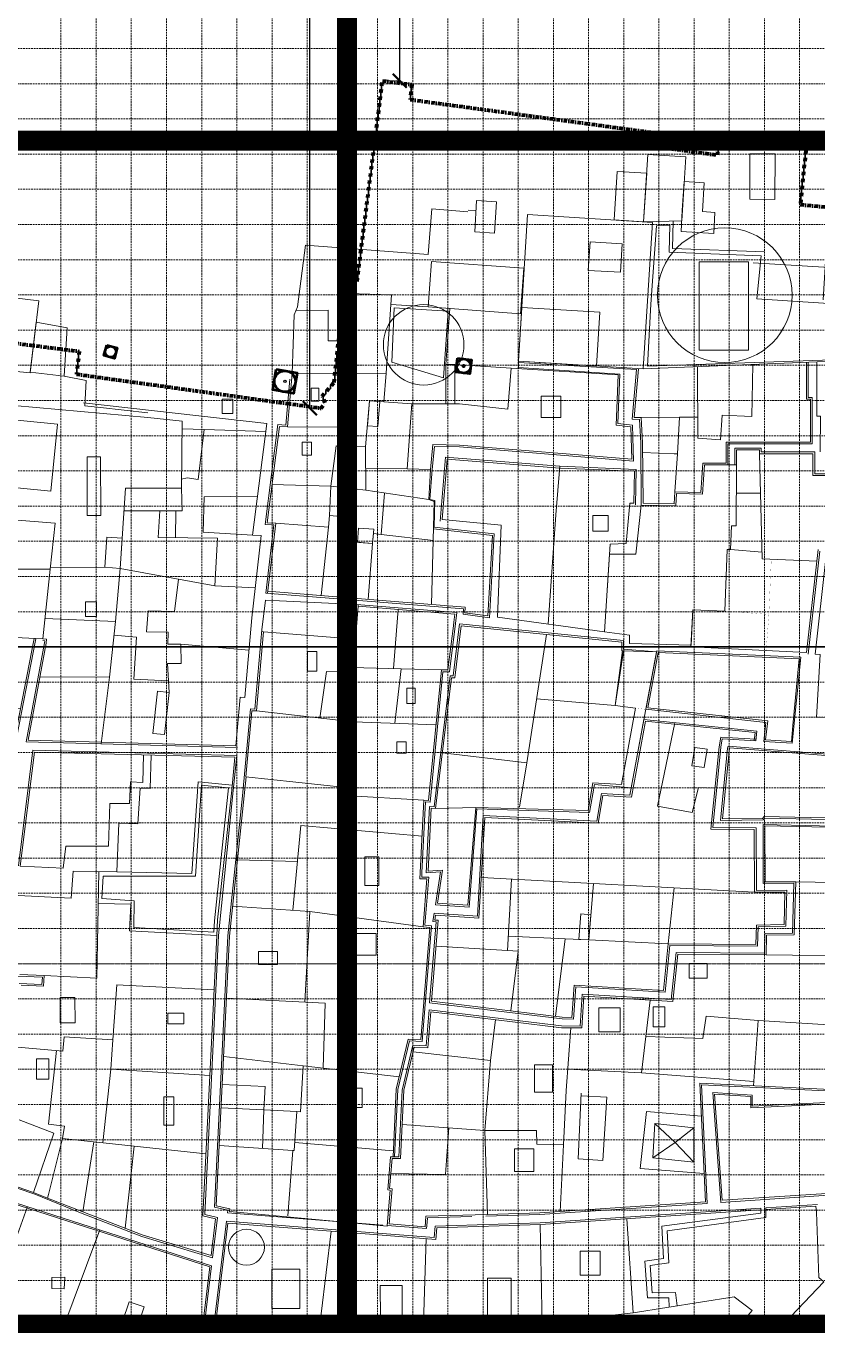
# Model space of a CAD drawing. Header units: millimetres. Extents: x 4203764 to 12476749, y 34048 to 3000914.
# Drawn here: x 11862582 to 11975048, y 2210146 to 2394672 of the extents above; entities that cross this region are included whole.
import ezdxf

# ---------------------------------------------------------------- set-up
doc = ezdxf.new("R2010")
doc.units = ezdxf.units.MM
doc.header["$MEASUREMENT"] = 0
doc.linetypes.add('DASHDOTX2', pattern=[2, 1, -0.5, 0, -0.5])
doc.linetypes.add('DASHED', pattern=[0.75, 0.5, -0.25])
for name, color, linetype, lineweight in [('4', 1, 'Continuous', 35), ('A_SITE EDGE', 1, 'Continuous', 50), ('A_TEMPLE', 20, 'Continuous', 30), ('building property', 253, 'Continuous', 15), ('dimensions', 7, 'Continuous', 25), ('open space', 94, 'Continuous', 5), ('streets', 254, 'Continuous', 9)]:
    doc.layers.add(name, color=color, linetype=linetype, lineweight=lineweight)
doc.layers.add('A_EDGE', color=7, linetype='Continuous')
doc.layers.add('A_ROAD_MAIN', color=3, linetype='Continuous')
doc.styles.get("Standard").update_dxf_attribs({"font": 'arial.ttf'})
doc.dimstyles.get("Standard").update_dxf_attribs({"dimtxt": 10000, "dimasz": 2000, "dimexe": 0.18, "dimexo": 0.0625, "dimgap": 0.09, "dimtad": 0, "dimtih": 1, "dimtoh": 1, "dimdec": 4, "dimzin": 0, "dimdsep": 46, "dimtxsty": 'Standard', "dimblk": 'ARCHTICK', "dimcen": 0, "dimadec": 0, "dimazin": 0, "dimtfac": 1, "dimtdec": 4, "dimtofl": 0, "dimtmove": 0, "dimatfit": 3, "dimldrblk": 'ARCHTICK', "dimfxl": 0, "dimtolj": 1, "dimtzin": 0, "dimlwe": 18, "dimarcsym": 0})

# ---------------------------------------------------------------- blocks, each defined once
blk = doc.blocks.new('GRID')
at = {"layer": 'building property', "color": 253, "linetype": 'DASHED', "lineweight": 15, "ltscale": 500}
for p, q in [((12691403, 2546471), (12691403, 2336221)), ((12701403, 2546471), (12701403, 2336221)), ((12711403, 2546471), (12711403, 2336221)), ((12721403, 2546471), (12721403, 2336221)), ((12731403, 2546471), (12731403, 2336221)), ((12741403, 2546471), (12741403, 2336221)), ((12751403, 2546471), (12751403, 2336221)), ((12761403, 2546471), (12761403, 2336221)), ((12771403, 2546471), (12771403, 2336221)), ((12781403, 2546471), (12781403, 2336221)), ((12791403, 2546471), (12791403, 2336221)), ((12686403, 2541471), (12686403, 2331221)), ((12696403, 2541471), (12696403, 2331221)), ((12706403, 2541471), (12706403, 2331221)), ((12716403, 2541471), (12716403, 2331221)), ((12726403, 2541471), (12726403, 2331221)), ((12736403, 2541471), (12736403, 2331221)), ((12746403, 2541471), (12746403, 2331221)), ((12756403, 2541471), (12756403, 2331221)), ((12766403, 2541471), (12766403, 2331221)), ((12776403, 2541471), (12776403, 2331221)), ((12786403, 2541471), (12786403, 2331221)), ((13061903, 2391471), (12616403, 2391471)), ((13056903, 2386471), (12611403, 2386471)), ((13061903, 2381471), (12616403, 2381471)), ((13056903, 2376471), (12611403, 2376471)), ((13061903, 2371471), (12616403, 2371471)), ((13056903, 2366471), (12611403, 2366471)), ((13061903, 2361471), (12616403, 2361471)), ((13056903, 2356471), (12611403, 2356471)), ((13061903, 2351471), (12616403, 2351471)), ((13056903, 2346471), (12611403, 2346471)), ((13061903, 2341471), (12616403, 2341471)), ((13056903, 2336471), (12611403, 2336471)), ((13056903, 2336471), (12611403, 2336471)), ((12691403, 2126471), (12691403, 2336721)), ((12701403, 2126471), (12701403, 2336721)), ((12711403, 2126471), (12711403, 2336721)), ((12721403, 2126471), (12721403, 2336721)), ((12731403, 2126471), (12731403, 2336721)), ((12741403, 2126471), (12741403, 2336721)), ((12751403, 2126471), (12751403, 2336721)), ((12761403, 2126471), (12761403, 2336721)), ((12771403, 2126471), (12771403, 2336721)), ((12781403, 2126471), (12781403, 2336721)), ((12791403, 2126471), (12791403, 2336721)), ((13061903, 2331471), (12616403, 2331471)), ((13061903, 2331471), (12616403, 2331471)), ((12686403, 2121471), (12686403, 2331721)), ((12696403, 2121471), (12696403, 2331721)), ((12706403, 2121471), (12706403, 2331721)), ((12716403, 2121471), (12716403, 2331721)), ((12726403, 2121471), (12726403, 2331721)), ((12736403, 2121471), (12736403, 2331721)), ((12746403, 2121471), (12746403, 2331721)), ((12756403, 2121471), (12756403, 2331721)), ((12766403, 2121471), (12766403, 2331721)), ((12776403, 2121471), (12776403, 2331721)), ((12786403, 2121471), (12786403, 2331721)), ((13056903, 2326471), (12611403, 2326471)), ((13061903, 2321471), (12616403, 2321471)), ((13056903, 2316471), (12611403, 2316471)), ((13061903, 2311471), (12616403, 2311471)), ((13056903, 2306471), (12611403, 2306471)), ((13061903, 2301471), (12616403, 2301471)), ((13056903, 2296471), (12611403, 2296471)), ((13061903, 2291471), (12616403, 2291471)), ((13056903, 2286471), (12611403, 2286471)), ((13061903, 2281471), (12616403, 2281471)), ((13056903, 2276471), (12611403, 2276471)), ((13061903, 2271471), (12616403, 2271471)), ((13056903, 2266471), (12611403, 2266471)), ((13061903, 2261471), (12616403, 2261471)), ((13056903, 2256471), (12611403, 2256471)), ((13061903, 2251471), (12616403, 2251471)), ((13056903, 2246471), (12611403, 2246471)), ((13061903, 2241471), (12616403, 2241471)), ((13056903, 2236471), (12611403, 2236471)), ((13061903, 2231471), (12616403, 2231471)), ((13056903, 2226471), (12611403, 2226471)), ((13061903, 2221471), (12616403, 2221471)), ((13056903, 2216471), (12611403, 2216471)), ((13061903, 2211471), (12616403, 2211471))]:
    blk.add_line(p, q, dxfattribs=at)
blk = doc.blocks.new('_ArchTick')
at = {"color": 0, "linetype": 'ByBlock', "lineweight": 30, "const_width": 0.15}
blk.add_lwpolyline([(-0.5, -0.5), (0.5, 0.5)], dxfattribs=at)
blk = doc.blocks.new('*D30')
at = {"layer": 'Defpoints', "color": 0, "lineweight": 30}
for p in [(11901950, 2483895), (11902938, 2340384), (11904527, 2340384)]:
    blk.add_point(p, dxfattribs=at)
at = {"layer": 'dimensions', "color": 0, "linetype": 'DASHED', "lineweight": 18}
for p, q in [((11901950, 2483895), (11902938, 2483895)), ((11904527, 2340384), (11902938, 2340384))]:
    blk.add_line(p, q, dxfattribs=at)
at = {"layer": 'dimensions', "color": 0, "lineweight": -2}
for p, q in [((11902938, 2483895), (11902938, 2414031)), ((11902938, 2340384), (11902938, 2411988))]:
    blk.add_line(p, q, dxfattribs=at)
at = {"layer": 'dimensions', "color": 0, "lineweight": -2, "xscale": 2000, "yscale": 2000, "zscale": 2000}
for p, rotation in [((11902938, 2483895), 90), ((11902938, 2340384), 270)]:
    blk.add_blockref('_ArchTick', p, dxfattribs=dict(at, rotation=rotation))
at = {"layer": 'dimensions', "color": 0, "lineweight": 35, "insert": (11902938, 2413009), "char_height": 2000, "attachment_point": 5}
blk.add_mtext('\\A1;143511', dxfattribs=at)
blk = doc.blocks.new('*D33')
at = {"layer": 'Defpoints', "color": 0, "lineweight": 30}
for p in [(11914500, 2479766), (11913272, 2386879), (11915717, 2386879)]:
    blk.add_point(p, dxfattribs=at)
at = {"layer": 'dimensions', "color": 0, "linetype": 'DASHED', "lineweight": 18}
for p, q in [((11914500, 2479766), (11915717, 2479766)), ((11913272, 2386879), (11915717, 2386879))]:
    blk.add_line(p, q, dxfattribs=at)
at = {"layer": 'dimensions', "color": 0, "lineweight": -2}
for p, q in [((11915717, 2479766), (11915717, 2434344)), ((11915717, 2386879), (11915717, 2432301))]:
    blk.add_line(p, q, dxfattribs=at)
at = {"layer": 'dimensions', "color": 0, "lineweight": -2, "xscale": 2000, "yscale": 2000, "zscale": 2000}
for p, rotation in [((11915717, 2479766), 90), ((11915717, 2386879), 270)]:
    blk.add_blockref('_ArchTick', p, dxfattribs=dict(at, rotation=rotation))
at = {"layer": 'dimensions', "color": 0, "lineweight": 35, "insert": (11915717, 2433323), "char_height": 2000, "attachment_point": 5}
blk.add_mtext('\\A1;92888', dxfattribs=at)
blk = doc.blocks.new('*D43')
at = {"layer": '4', "color": 0, "linetype": 'DASHED', "lineweight": 18}
for p, q in [((11789424, 2546471), (11756492, 2546471)), ((12167563, 2261471), (11756492, 2261471))]:
    blk.add_line(p, q, dxfattribs=at)
at = {"layer": '4', "color": 0, "lineweight": -2}
for p, q in [((11756492, 2546471), (11756492, 2409077)), ((11756492, 2261471), (11756492, 2398865))]:
    blk.add_line(p, q, dxfattribs=at)
at = {"layer": 'Defpoints', "color": 0, "lineweight": 30}
for p in [(11756492, 2546471), (11789424, 2546471), (12167563, 2261471)]:
    blk.add_point(p, dxfattribs=at)
at = {"layer": '4', "color": 0, "lineweight": -2, "xscale": 2000, "yscale": 2000, "zscale": 2000}
for p, rotation in [((11756492, 2546471), 90), ((11756492, 2261471), 270)]:
    blk.add_blockref('_ArchTick', p, dxfattribs=dict(at, rotation=rotation))
at = {"layer": '4', "color": 0, "lineweight": 30, "insert": (11756492, 2403971), "char_height": 10000, "attachment_point": 5}
blk.add_mtext('\\A1;285000.0000', dxfattribs=at)

msp = doc.modelspace()

# ---------------------------------------------------------------- linework, layer by layer
at = {"layer": '4', "lineweight": 30}
msp.add_xline((11792562.75326, 2306470.7114), (1, 0), dxfattribs=at)
at = {"layer": '4', "lineweight": 30, "const_width": 2852.91097}
for points in [[(11789423.9766, 2546567.61517), (11908223.9766, 2546567.61517), (11908223.9766, 2378367.61517), (11789423.9766, 2378367.61517), (11789423.9766, 2546567.61517)], [(11908223.9766, 2546567.61517), (12027023.9766, 2546567.61517), (12027023.9766, 2378367.61517), (11908223.9766, 2378367.61517), (11908223.9766, 2546567.61517)], [(11789423.9766, 2210167.61517), (11908223.9766, 2210167.61517), (11908223.9766, 2378367.61517), (11789423.9766, 2378367.61517), (11789423.9766, 2210167.61517)], [(11908223.9766, 2210167.61517), (12027023.9766, 2210167.61517), (12027023.9766, 2378367.61517), (11908223.9766, 2378367.61517), (11908223.9766, 2210167.61517)]]:
    msp.add_lwpolyline(points, dxfattribs=at)
at = {"layer": 'A_EDGE'}
msp.add_circle((11899393.01521, 2344188.96406), 163.30967, dxfattribs=at)
at = {"layer": 'A_ROAD_MAIN', "lineweight": 35, "const_width": 14.26455}
for points in [[(11968196.70748, 2311083.7287), (11968547.23237, 2318944.77888)], [(11961931.0936, 2311552.57576), (11968207.30485, 2311082.93571), (11967813.23363, 2305959.03183)]]:
    msp.add_lwpolyline(points, dxfattribs=at)
at = {"layer": 'A_SITE EDGE', "linetype": 'DASHDOTX2', "lineweight": 80, "ltscale": 500}
msp.add_lwpolyline([(11851118.34595, 2350869.94919), (11870157.60037, 2348448.76461), (11869745.88052, 2345211.15976), (11904527.45761, 2340383.75057), (11905115.71264, 2341136.48658), (11904711.69252, 2342098.13671), (11906394.36678, 2344032.64382), (11907907.76058, 2357993.23999), (11909657.92578, 2358393.38218), (11913272.25652, 2386878.7184), (11917463.28054, 2386346.9449), (11917194.4871, 2384228.52458), (11952470.96024, 2379429.74434), (11952212.6133, 2377530.6016), (11960881.70682, 2376351.31493), (11961301.98446, 2379440.83187), (11973650.54635, 2378923.50387), (11972656.45801, 2369316.32491), (11978222.14684, 2368751.70625)], dxfattribs=at)
at = {"layer": 'A_TEMPLE', "color": 1, "lineweight": 50}
for points in [[(11874076.58164, 2349350.76648), (11875572.32857, 2348931.17062), (11875152.73278, 2347435.42396), (11873656.98585, 2347855.01982)], [(11923934.76167, 2347486.72611), (11925924.05391, 2347234.49401), (11925671.8218, 2345245.20165), (11923682.52956, 2345497.43375)], [(11898172.26776, 2345923.24552), (11901127.29667, 2345409.71151), (11900613.76266, 2342454.68261), (11897658.73375, 2342968.21662)]]:
    msp.add_lwpolyline(points, close=True, dxfattribs=at)
for centre, radius in [((11874614.65717, 2348393.09507), 776.74313), ((11924803.29174, 2346365.96393), 1002.60968), ((11899393.01521, 2344188.96406), 1499.65938), ((11924803.29174, 2346365.96393), 121.53634)]:
    msp.add_circle(centre, radius, dxfattribs=at)
at = {"layer": 'building property'}
for p, q in [((11920278.35921, 2368674.55481), (11919776.33669, 2362193.00939)), ((11925411.21004, 2368276.99427), (11920278.35921, 2368674.55481)), ((11902328.3725, 2363544.42643), (11901209.15568, 2354788.57704)), ((11919776.33669, 2362193.00939), (11902328.3725, 2363544.42643)), ((11901209.15568, 2354788.57704), (11900700.88642, 2353656.57726)), ((11919779.78027, 2354765.9633), (11914449.4627, 2355117.12006)), ((11900700.88642, 2353656.57726), (11900422.53439, 2345296.1544)), ((11931570.29451, 2346067.10502), (11946770.34725, 2345098.52907)), ((11950325.94852, 2345946.88038), (11977430.79649, 2347054.51942)), ((11900422.53439, 2345296.1544), (11899758.43108, 2337714.91008)), ((11946770.34725, 2345098.52907), (11946493.46831, 2337968.74103)), ((11917438.16117, 2340982.62296), (11916768.24064, 2331750.53655)), ((11922239.318, 2340984.52025), (11917438.16117, 2340982.62296)), ((11946493.46831, 2337968.74103), (11948578.2948, 2337746.46793)), ((11898612.70134, 2337798.87928), (11896851.54187, 2324095.91618)), ((11899758.43108, 2337714.91008), (11898612.70134, 2337798.87928)), ((11948578.2948, 2337746.46793), (11948713.68991, 2333143.71898)), ((11920117.7923, 2331659.54339), (11920416.19826, 2335198.89183)), ((11920416.19826, 2335198.89183), (11924232.47567, 2335123.40059)), ((11948713.68991, 2333143.71898), (11924232.47567, 2335123.40059)), ((11916768.24064, 2331750.53655), (11920117.7923, 2331659.54339)), ((11920117.7923, 2331659.54339), (11920117.7923, 2331659.54339)), ((11938490.59396, 2332125.92128), (11937929.30914, 2325213.47419)), ((11937929.30914, 2325213.47419), (11936800.77305, 2309717.65015)), ((11896851.54187, 2324095.91618), (11898084.11698, 2324055.36795)), ((11898084.11698, 2324055.36795), (11896929.3034, 2314066.32481)), ((11928893.39253, 2322317.66288), (11920507.98156, 2323235.65796)), ((11928244.81895, 2310882.18764), (11928893.39253, 2322317.66288)), ((11907883.48765, 2313244.38731), (11907902.91267, 2313491.99382)), ((11907902.91267, 2313491.99382), (11925034.52416, 2312112.80432)), ((11925034.52416, 2312112.80432), (11924982.35453, 2311326.23656)), ((11924982.35453, 2311326.23656), (11928244.81895, 2310882.18764)), ((11947406.05447, 2305947.02502), (11946368.38574, 2298151.08804)), ((11951006.07612, 2297821.90294), (11952460.73589, 2305664.49735)), ((11952460.73589, 2305664.49735), (11972484.57452, 2304785.21872)), ((11972484.57452, 2304785.21872), (11971622.55692, 2295325.83094)), ((11946368.38574, 2298151.08804), (11949256.57188, 2297764.05207)), ((11949256.57188, 2297764.05207), (11947247.46365, 2286932.22645)), ((11968032.82688, 2295965.73683), (11951006.07612, 2297821.90294)), ((11967738.39412, 2293264.88308), (11968032.82688, 2295965.73683)), ((11971622.55692, 2295325.83094), (11971417.90385, 2293034.67119)), ((11961596.6328, 2282038.10127), (11962592.54508, 2292120.44612)), ((11971417.90385, 2293034.67119), (11967738.39412, 2293264.88308)), ((11893591.07255, 2285312.97183), (11893885.65399, 2288020.1189)), ((11943188.82545, 2287169.18453), (11942515.34719, 2283227.3151)), ((11947247.46365, 2286932.22645), (11943188.82545, 2287169.18453)), ((11891518.47511, 2265395.13543), (11893591.07255, 2285312.97183)), ((11926524.02977, 2283642.98492), (11925381.77698, 2269763.10276)), ((11942515.34719, 2283227.3151), (11926524.02977, 2283642.98492)), ((11925381.77698, 2269763.10276), (11921087.69046, 2270068.34876)), ((11920819.91066, 2268354.41093), (11920713.89253, 2267675.83663)), ((11921168.45215, 2267642.37545), (11920240.2649, 2256136.23591)), ((11920713.89253, 2267675.83663), (11921168.45215, 2267642.37545)), ((11967805.8373, 2262721.89268), (11967874.41436, 2265505.65952)), ((11967874.41436, 2265505.65952), (11971796.82092, 2265575.93979)), ((11954552.0955, 2256104.01184), (11955240.98239, 2262813.9576)), ((11955240.98239, 2262813.9576), (11967805.8373, 2262721.89268)), ((11941600.58624, 2252339.64753), (11941900.99255, 2256867.20827)), ((11941900.99255, 2256867.20827), (11954552.0955, 2256104.01184)), ((11920120.51907, 2254651.82401), (11919708.29202, 2249541.71078)), ((11920120.51907, 2254651.82401), (11938709.09367, 2252380.18122)), ((11938709.09367, 2252380.18122), (11941600.58624, 2252339.64753)), ((11917774.09098, 2249620.85976), (11916298.40844, 2243488.62384)), ((11919708.29202, 2249541.71078), (11917774.09098, 2249620.85976)), ((11916298.40844, 2243488.62384), (11915813.95086, 2233780.80104)), ((11954856.02639, 2236078.38177), (11951967.40975, 2238757.21873)), ((11954856.02639, 2236078.38177), (11957517.83098, 2238179.30123)), ((11954856.02639, 2236078.38177), (11951686.92768, 2233885.47559)), ((11954856.02639, 2236078.38177), (11957519.76681, 2233280.59593)), ((11914644.2458, 2233780.3388), (11914273.57458, 2229547.74101)), ((11915813.95086, 2233780.80104), (11914644.2458, 2233780.3388)), ((11914649.50139, 2229498.90058), (11914206.28331, 2224515.09574)), ((11914273.57458, 2229547.74101), (11914649.50139, 2229498.90058)), ((11919382.58388, 2224784.44041), (11919440.39406, 2225595.59292)), ((11914206.28331, 2224515.09574), (11919320.65514, 2224116.02633)), ((11919320.65514, 2224116.02633), (11919382.58388, 2224784.44041)), ((11966669.42294, 2206492.30566), (11976022.06107, 2216257.25172)), ((11959065.0863, 2193741.25897), (11975972.26964, 2211393.78983))]:
    msp.add_line(p, q, dxfattribs=at)
for points in [[(11950996.42874, 2376408.8209), (11950395.10209, 2366854.32692), (11955803.45185, 2366984.74609), (11956375.26477, 2376070.29566)], [(11965515.92701, 2376506.53843), (11969086.26573, 2376492.64741), (11969061.15325, 2370038.11345), (11965490.81454, 2370052.00446)], [(11950395.10209, 2366854.32692), (11950828.69772, 2373743.73856), (11946649.24581, 2374006.77873), (11946215.65019, 2367117.3671)], [(11958779.36335, 2368304.58225), (11960531.94135, 2368200.21173), (11960354.26405, 2365216.67423), (11955714.6132, 2365492.97734), (11955892.29051, 2368476.51484), (11956136.14702, 2372571.32612), (11959023.21986, 2372399.39353)], [(11929215.01506, 2365261.28423), (11926375.65415, 2365430.37546), (11926639.86112, 2369866.90938), (11929479.22203, 2369697.81816)], [(11933908.14218, 2367891.95888), (11932597.21882, 2347062.66501), (11950325.94852, 2345946.88038), (11951636.87188, 2366776.17425)], [(11947084.23077, 2359685.54312), (11942532.17236, 2359956.62987), (11942772.38905, 2363990.32181), (11947324.44746, 2363719.23506)], [(11920254.51755, 2361216.71095), (11933345.97836, 2360253.25606), (11932871.24109, 2353802.50841), (11919779.78027, 2354765.9633)], [(11958288.91448, 2361161.54293), (11965294.85952, 2361161.54293), (11965294.85952, 2348643.96362), (11958288.91448, 2348643.96362)], [(11840336.64804, 2358571.24456), (11864418.64701, 2355640.87251), (11863171.60987, 2345392.63555), (11839021.69461, 2347764.86683)], [(11932597.21882, 2347062.66501), (11933078.13798, 2354704.00155), (11944172.4045, 2354005.76698), (11943691.48534, 2346364.43043)], [(11864050.15843, 2352612.60804), (11868446.78324, 2351776.44013), (11868016.34155, 2344930.83339), (11863186.92444, 2345518.49178)], [(11922264.63311, 2346578.47697), (11923537.3413, 2346578.97991), (11923539.55188, 2340985.03407), (11922266.84369, 2340984.53113)], [(11890476.04502, 2341672.01069), (11891975.92858, 2341672.6034), (11891976.73435, 2339633.5661), (11890476.8508, 2339632.97339)], [(11903141.40027, 2343236.7469), (11904219.86084, 2343237.17308), (11904220.59055, 2341390.62915), (11903142.12997, 2341390.20298)], [(11935804.43651, 2342095.20473), (11938621.93852, 2342096.31813), (11938623.14074, 2339054.05884), (11935805.63873, 2339052.94544)], [(11911403.65623, 2341429.54641), (11912889.28787, 2341310.02853), (11912603.67538, 2337759.80724), (11911118.04374, 2337879.32513)], [(11858373.15929, 2338966.65495), (11867068.55583, 2338110.18568), (11866129.95178, 2328580.90686), (11857434.55523, 2329437.37613)], [(11901855.54403, 2335541.53505), (11903168.08281, 2335542.05373), (11903168.79927, 2333729.04744), (11901856.26049, 2333728.52876)], [(11871295.32012, 2333452.9978), (11873201.69979, 2333453.75115), (11873204.97827, 2325157.44207), (11871298.5986, 2325156.68872)], [(11963590.98255, 2332316.29487), (11959045.29733, 2332336.6946), (11958742.35378, 2328164.88655), (11955073.52916, 2328243.97063), (11954988.32222, 2326528.3559), (11950062.56137, 2326626.81325), (11949286.78985, 2319621.96701), (11945546.98047, 2319621.80318), (11944829.00938, 2308624.93949), (11948399.99451, 2308138.89831), (11948400.46729, 2306942.50014), (11957129.15911, 2306701.24925), (11957382.50816, 2311725.6538), (11961931.0936, 2311552.57576), (11962264.72066, 2320320.477), (11962764.05952, 2320320.67433), (11962890.51453, 2323660.99734), (11963542.34731, 2323657.6611), (11963590.98255, 2332316.29487)], [(11943167.90157, 2325140.70867), (11945370.78795, 2325141.5792), (11945371.67632, 2322893.52709), (11943168.78994, 2322892.65657)], [(11909863.56153, 2323359.05279), (11912022.61881, 2323189.04575), (11911862.52697, 2321155.90956), (11909703.46969, 2321325.9166)], [(11874102.06878, 2322047.22852), (11876261.98724, 2321901.2167), (11875973.29787, 2317630.70263), (11873813.37941, 2317776.71445)], [(11871065.2306, 2312878.86462), (11872631.47473, 2312879.48356), (11872632.29292, 2310809.01927), (11871066.04879, 2310808.40034)], [(11902593.32412, 2305803.9732), (11903914.89, 2305804.49544), (11903915.98962, 2303021.86741), (11902594.42374, 2303021.34516)], [(11881297.70461, 2300197.62801), (11882937.85547, 2300015.82515), (11882272.05224, 2294009.22144), (11880631.90138, 2294191.0243)], [(11916706.14203, 2300589.05446), (11917916.59762, 2300589.5328), (11917917.44203, 2298452.7111), (11916706.98645, 2298452.23276)], [(11915312.81121, 2292978.25884), (11916640.11288, 2292978.78335), (11916640.7375, 2291398.14898), (11915313.43583, 2291397.62446)], [(11957662.4273, 2292195.67341), (11959407.60323, 2291928.21515), (11959009.02141, 2289327.45267), (11957263.84548, 2289594.91093)], [(11910742.67151, 2276670.64262), (11912750.66956, 2276671.43613), (11912752.28022, 2272595.60247), (11910744.28217, 2272594.80896)], [(11942602.26343, 2264850.56406), (11941172.95582, 2264918.73), (11941468.61535, 2268551.65627), (11942895.60423, 2268434.87106)], [(11908068.25723, 2265774.0809), (11912348.5364, 2265775.77235), (11912349.76204, 2262674.23289), (11908069.48287, 2262672.54144)], [(11895634.65589, 2263201.15862), (11898337.01987, 2263202.22652), (11898337.73983, 2261380.33937), (11895635.37585, 2261379.27146)], [(11956865.96542, 2261495.20373), (11959408.79231, 2261496.20858), (11959409.61529, 2259413.61315), (11956866.7884, 2259412.60829)], [(11867450.69196, 2256683.46004), (11869554.16989, 2256684.29128), (11869555.60392, 2253055.41263), (11867452.12599, 2253054.58139)], [(11944023.15993, 2255203.23904), (11947037.27029, 2255204.43014), (11947038.61182, 2251809.65628), (11944024.50145, 2251808.46519)], [(11951765.57421, 2255338.13531), (11953408.90529, 2255338.78471), (11953410.0285, 2252496.46267), (11951766.69742, 2252495.81327)], [(11882749.58014, 2254461.24708), (11885044.28128, 2254462.15388), (11885044.88509, 2252934.20478), (11882750.18394, 2252933.29798)], [(11864094.29959, 2247978.49462), (11865835.2211, 2247979.18259), (11865836.37214, 2245066.4344), (11864095.45064, 2245065.74644)], [(11934899.28799, 2247120.9623), (11937444.94797, 2247121.96828), (11937446.48328, 2243236.81605), (11934900.8233, 2243235.81007)], [(11882180.61138, 2242555.75231), (11883582.93, 2242556.30647), (11883584.51499, 2238545.44147), (11882182.19637, 2238544.88731)], [(11908121.20087, 2243779.70689), (11910370.27537, 2243780.59566), (11910371.35136, 2241057.74704), (11908122.27687, 2241056.85827)], [(11951967.40975, 2238757.21873), (11957517.83098, 2238179.30123), (11957519.76681, 2233280.59593), (11951686.92768, 2233885.47559)], [(11932024.9741, 2235180.32976), (11932026.25118, 2231948.65084), (11934762.62635, 2231949.73218), (11934761.34927, 2235181.41111), (11932024.9741, 2235180.32976)], [(11941390.28306, 2220634.80621), (11944221.82659, 2220635.92516), (11944223.17227, 2217230.64284), (11941391.62874, 2217229.52389)], [(11897531.26855, 2218077.94226), (11901518.54429, 2218079.51792), (11901520.75667, 2212481.00424), (11897533.48093, 2212479.42858)], [(11866276.66729, 2216907.82718), (11868089.2064, 2216937.43292), (11868018.08102, 2215283.13328), (11866280.46601, 2215339.03606)], [(11928216.44575, 2216820.30221), (11931568.0684, 2216821.62668), (11931570.48605, 2210703.66445), (11928218.86341, 2210702.33997)], [(11912961.20095, 2215775.37461), (11916081.67565, 2215776.60774), (11916083.50029, 2211159.27817), (11912963.02559, 2211158.04504)], [(11877259.89819, 2213446.95935), (11879390.72746, 2212726.01145), (11877547.64129, 2207278.59706), (11875416.81202, 2207999.54496)]]:
    msp.add_lwpolyline(points, close=True, dxfattribs=at)
for points in [[(11925429.71594, 2368515.92142), (11926554.47681, 2368433.14561)], [(11954588.25518, 2366955.44234), (11954494.11581, 2363059.1826), (11967646.49987, 2362572.57583)], [(11975912.92732, 2355775.14263), (11976501.29081, 2365138.08042), (11987879.75214, 2364986.83471), (11986046.07025, 2359776.6133), (11965979.91582, 2361011.42725)], [(11900980.09728, 2354278.42606), (11905548.68256, 2354280.23145), (11905550.40215, 2349928.75775), (11908243.91529, 2349929.82216), (11908433.65419, 2356656.22277), (11914539.51081, 2356483.98823), (11913805.56393, 2345343.18053), (11900422.53439, 2345296.1544)], [(11922264.63311, 2346578.47697), (11922850.55257, 2354539.97243)], [(11913805.56393, 2345343.18053), (11913473.38255, 2341263.69744), (11911403.52227, 2341427.88123), (11910876.53676, 2334877.34424), (11906702.74849, 2335049.38863), (11905939.83512, 2329317.17268), (11897552.99444, 2329553.67219)], [(11924219.78443, 2340985.30288), (11931110.60593, 2340252.88448), (11931570.29451, 2346067.10502), (11923537.3413, 2346578.97991), (11923539.55188, 2340985.03407), (11924219.78183, 2340986.50679)], [(11949642.84408, 2345989.8726), (11949040.77998, 2339057.01383), (11950048.91106, 2339034.95095), (11950251.33032, 2335457.34999), (11950308.07472, 2326869.06377)], [(11965904.04909, 2346583.47913), (11965754.99958, 2339215.16972), (11961571.93513, 2339372.173), (11961308.56901, 2335881.64177), (11958078.55229, 2336144.79352), (11958074.55364, 2346263.52697)], [(11973557.58662, 2346896.24078), (11973559.65057, 2341673.34004), (11974117.61829, 2341673.56054), (11974120.03115, 2335567.72753), (11962137.07108, 2335562.99219), (11962138.24789, 2332585.02541)], [(11868016.34155, 2344930.83339), (11871130.98951, 2344291.5463)], [(11871130.98951, 2344291.5463), (11870972.55931, 2340717.93827), (11873155.99283, 2340466.73933), (11873155.99283, 2340466.73933), (11879905.41449, 2339735.40291)], [(11899758.43108, 2337714.91008), (11906909.54972, 2337666.13793), (11906906.52554, 2345318.93825)], [(11879905.69077, 2339036.26411), (11854471.22701, 2341332.32519)], [(11896821.52263, 2338218.6513), (11870772.08215, 2341141.55946)], [(11917438.16117, 2340982.62296), (11913473.38255, 2341263.69744)], [(11879905.69077, 2339036.26411), (11884793.41442, 2338516.80353), (11884683.687, 2329015.04414), (11876752.58679, 2329011.90998), (11875973.29787, 2317630.70263), (11889423.54796, 2315132.18115)], [(11892421.43298, 2292423.49347), (11893042.63388, 2299329.19404), (11893690.05011, 2299293.5267), (11894684.39881, 2310583.52965), (11896037.94745, 2322291.61471), (11894779.83575, 2322333.00302), (11896821.52263, 2338218.6513)], [(11955231.00122, 2333879.88185), (11955498.10918, 2339090.56498), (11950048.91106, 2339034.95095)], [(11955498.10918, 2339090.56498), (11958077.3878, 2339091.58424)], [(11887933.49763, 2337360.30138), (11884781.26179, 2337464.45579)], [(11885477.14832, 2330464.68877), (11887045.62718, 2330259.88289), (11887933.49763, 2337360.30138), (11896674.08614, 2337071.49976)], [(11905939.83512, 2329317.17268), (11910897.94015, 2328714.7076), (11910876.53676, 2334877.34424)], [(11963589.60289, 2332070.67139), (11963591.08407, 2332070.67197), (11963590.13934, 2334461.35661), (11966860.8269, 2334462.6491), (11966861.0434, 2333914.78499), (11974466.38418, 2333917.79042)], [(11938470.56851, 2331879.29994), (11922449.61735, 2333159.35266), (11921737.03365, 2324577.78601), (11930133.20597, 2323786.53201), (11929626.10912, 2310694.18241), (11944829.04374, 2308625.46578), (11945640.50124, 2321054.2217), (11947895.54615, 2321154.21758), (11948451.95363, 2326906.16438), (11949007.80713, 2326895.05384)], [(11950260.37359, 2334088.64835), (11954754.5418, 2333904.85776), (11955232.7528, 2333903.91593), (11954838.64314, 2328496.1997)], [(11950308.07472, 2326869.06377), (11954753.41753, 2326780.20914), (11954838.64314, 2328496.1997), (11958512.90214, 2328416.99848), (11958815.47577, 2332583.71234), (11962138.24789, 2332585.02541)], [(11966861.0434, 2333914.78499), (11967263.1499, 2319002.03622), (11975020.63514, 2318656.12931)], [(11974466.38418, 2333917.79042), (11974467.61579, 2330801.16972), (11976576.8602, 2330803.69126)], [(11916768.24064, 2331750.53655), (11910887.23845, 2331796.02592)], [(11920117.7923, 2331659.54339), (11919878.44985, 2327428.26435), (11910897.94015, 2328714.7076)], [(11938480.00244, 2331879.03983), (11949098.32288, 2331423.50111), (11949007.80713, 2326895.05384)], [(11963590.98255, 2332316.29487), (11963542.34731, 2323657.6611), (11962890.51453, 2323660.99734), (11962764.05952, 2320320.67433), (11962264.72066, 2320320.477), (11961931.42297, 2311561.23176), (11957382.50816, 2311725.6538), (11957119.15618, 2306502.87163), (11973550.4789, 2305674.34361), (11975206.88769, 2320300.77806)], [(11884683.687, 2329015.04414), (11884774.61311, 2325785.82143), (11876534.08826, 2325820.82509)], [(11885477.14832, 2330464.68877), (11884683.17098, 2330320.85152)], [(11905753.20738, 2325115.71567), (11905939.83512, 2329317.17268)], [(11895490.86243, 2327865.25182), (11887907.3845, 2327784.92651), (11887756.76396, 2322754.94207), (11894779.83575, 2322333.00302)], [(11911862.52697, 2321155.90956), (11911972.92075, 2322557.88969), (11913095.68111, 2322455.31505), (11913565.34425, 2328332.60635)], [(11919878.44985, 2327428.26435), (11920602.34783, 2327138.0979), (11920248.33337, 2312498.11916)], [(11967012.71423, 2328289.83496), (11963568.47473, 2328309.18113)], [(11881615.06856, 2325799.24238), (11881385.70156, 2322009.72286), (11889825.47962, 2321906.10507), (11889423.54796, 2315132.18115)], [(11883894.7382, 2325789.55892), (11883847.96083, 2321979.49294)], [(11905579.81911, 2323479.875), (11905753.20738, 2325115.71567), (11908864.20684, 2324831.05017), (11908582.44927, 2321414.18724), (11911862.52697, 2321155.90956), (11911224.01482, 2313224.62673)], [(11860761.23315, 2324529.34668), (11866730.06449, 2324071.09283)], [(11866035.74827, 2317507.91667), (11866730.06449, 2324071.09283)], [(11904549.78227, 2313761.93937), (11905579.81911, 2323479.875), (11898084.11698, 2324055.36795)], [(11913095.68111, 2322455.31505), (11920539.52426, 2321587.12924)], [(11967238.70109, 2319908.7588), (11962764.05952, 2320320.67433)], [(11861792.48853, 2297721.41621), (11850646.07094, 2298316.97659), (11850644.73715, 2301692.17797), (11853977.13075, 2301599.73929), (11854116.80618, 2304459.33897), (11851066.01969, 2304551.88894), (11851158.40674, 2308302.14773), (11864988.32447, 2307606.91371), (11866035.74827, 2317507.91667), (11860178.30665, 2317505.60197), (11859580.09532, 2311054.98214), (11856541.30876, 2311273.71026), (11856311.37155, 2316304.00254), (11858076.14177, 2316229.6953), (11858281.65488, 2319098.18822)], [(11873813.37941, 2317776.71445), (11866063.62487, 2317771.4263)], [(11875302.95065, 2310057.76351), (11875973.29787, 2317630.70263)], [(11884256.37014, 2316092.03726), (11883709.98858, 2311477.3759), (11879967.20553, 2311602.61483), (11879714.63744, 2308624.62591), (11882823.03707, 2308562.49528), (11882760.27688, 2306851.76668), (11884599.92338, 2306852.49366), (11884664.43623, 2304128.066), (11882697.91729, 2304127.28888), (11882937.85547, 2300015.82515)], [(11889423.54796, 2315132.18115), (11895180.52658, 2314874.9943)], [(11907902.91267, 2313491.99382), (11896964.70893, 2314372.57974)], [(11893845.93832, 2288028.93346), (11894706.97784, 2297404.65076), (11895357.69366, 2297368.80165), (11896348.18263, 2308614.98065), (11909446.91379, 2307552.57514), (11909814.00653, 2312234.39822), (11923563.49185, 2311127.48858), (11923355.64871, 2309594.80755), (11923355.64871, 2309594.80755)], [(11865292.83238, 2310485.34146), (11875302.95065, 2310057.76351), (11874471.25638, 2302184.78961), (11864566.22267, 2302230.37125)], [(11914831.10065, 2303383.873), (11915506.7216, 2311776.10316)], [(11923391.28292, 2309857.42789), (11922575.81425, 2303197.47137), (11921647.30459, 2303197.10445), (11919833.21187, 2284665.46377), (11919145.80692, 2284705.59254), (11918637.29712, 2274433.11751), (11918598.89224, 2273542.43698), (11919590.27921, 2273515.31422), (11919034.47981, 2266696.30278), (11919982.74611, 2266626.4987), (11918696.69966, 2250684.20917), (11916915.92531, 2250757.07981), (11915204.71577, 2243646.10556), (11914766.07307, 2234027.49551), (11914405.5251, 2234027.35303), (11914006.73383, 2229333.22366), (11914383.70229, 2229299.69923), (11913927.28989, 2224167.52965), (11891507.63788, 2226286.24872), (11891550.60154, 2226640.12402), (11889637.14193, 2227091.95871), (11891518.47511, 2265395.13543), (11891518.47511, 2265395.13543)], [(11896192.52153, 2309731.40126), (11896198.40246, 2309730.92427)], [(11921087.69046, 2270068.34876), (11921821.30718, 2274763.8987), (11919748.83216, 2274635.23728), (11920189.76562, 2283542.59359), (11920819.42629, 2283505.83577), (11923094.63189, 2302097.49379), (11923549.55015, 2302097.67357), (11924453.77182, 2309482.47849), (11947300.20448, 2307145.47439), (11947300.70018, 2305891.08273), (11952218.80682, 2305751.33498), (11950752.68589, 2297774.56946)], [(11848777.86714, 2293652.20942), (11860693.91864, 2292070.50338), (11863726.61644, 2307670.34015)], [(11892421.43298, 2292423.49347), (11862897.56263, 2293223.0132), (11865449.25065, 2306996.91981), (11865520.28272, 2307580.17202), (11864988.32447, 2307606.91371)], [(11875098.06558, 2308118.28299), (11878303.97467, 2307862.55195), (11877904.91269, 2301888.44344), (11882841.9557, 2301659.11691)], [(11884599.92338, 2306852.49366), (11894280.70085, 2305999.87489)], [(11908883.6919, 2303546.83598), (11909446.91379, 2307552.57514)], [(11921787.29321, 2291414.68178), (11933783.91059, 2289987.23446), (11936575.71211, 2308242.50267)], [(11935179.81135, 2299114.86856), (11946368.38574, 2298151.08804), (11947511.38083, 2305881.83141)], [(11904339.84082, 2296351.44725), (11905302.54817, 2302988.60074), (11908719.05959, 2302876.20693), (11908883.6919, 2303546.83598), (11915946.09572, 2303353.32139)], [(11915003.23105, 2295619.83364), (11915946.09572, 2303353.32139), (11921647.30459, 2303197.10445)], [(11874471.25638, 2302184.78961), (11873252.89541, 2292695.38698)], [(11895357.69366, 2297368.80165), (11909121.35168, 2295828.66351)], [(11919145.80692, 2284705.59254), (11907921.67162, 2285360.82602), (11909121.35168, 2295828.66351), (11920885.11041, 2295411.00377)], [(11966104.56852, 2293129.62749), (11966231.39613, 2294293.02672), (11950649.32111, 2295898.50827), (11948653.3703, 2285137.61902), (11944616.38335, 2285373.31303), (11943945.05255, 2281444.01264), (11927833.26315, 2282250.31766), (11926986.21792, 2267935.12255), (11920819.91066, 2268354.41093)], [(11960534.68293, 2286424.38266), (11958182.5247, 2286496.53243), (11957291.53717, 2282930.90872), (11952382.97609, 2283869.80382), (11954825.50187, 2295688.42237)], [(11966349.1293, 2293351.80371), (11961363.18509, 2293663.75387), (11961110.96586, 2292258.51418), (11959958.4, 2280590.25114), (11966131.25309, 2280521.82518), (11966175.38054, 2271625.7624), (11970487.48791, 2271644.6094), (11970351.39839, 2267038.25583), (11966422.00769, 2266967.85041), (11966354.32882, 2264220.54385), (11953898.96419, 2264311.80652), (11953217.60656, 2257675.19774), (11940514.2035, 2258441.54925), (11940209.3705, 2253847.27191), (11938810.06263, 2253866.88778), (11920240.2649, 2256136.23591)], [(11961596.6328, 2282038.10127), (11967277.52865, 2282101.47081), (11967553.86313, 2282363.91941), (11976269.68811, 2282177.38773), (11976871.92839, 2290990.33834), (11962592.54508, 2292120.44612)], [(11860505.52651, 2271193.69145), (11869031.28032, 2270796.19901), (11869315.67391, 2274631.00242), (11875483.17148, 2274511.05688), (11875770.40247, 2281451.69573), (11878506.84428, 2281343.45379), (11878801.6637, 2286396.00115), (11880249.359, 2286362.46529), (11880374.34866, 2291103.39316)], [(11892290.13294, 2290789.24582), (11863794.3254, 2291540.50833), (11861748.27093, 2275318.09957)], [(11861748.27093, 2275318.09957), (11867877.72913, 2275029.19514), (11868260.56707, 2278153.00614), (11874295.98765, 2278155.39118), (11874513.0532, 2284238.3946), (11877311.29601, 2284239.5004), (11877433.45046, 2287283.11568), (11879193.9343, 2287222.07136), (11879297.01015, 2291131.79607)], [(11863577.15872, 2291793.42811), (11863577.15872, 2291793.42811)], [(11891842.16462, 2286136.09833), (11892274.46173, 2290789.65898)], [(11933783.91059, 2289987.23446), (11932735.55351, 2283716.73912)], [(11875483.17148, 2274511.05688), (11886157.71447, 2274303.45829), (11887065.06162, 2287297.1638), (11891908.22804, 2286847.25308)], [(11908049.80194, 2286478.83021), (11893845.52979, 2288024.48506)], [(11889797.11984, 2267713.07144), (11891842.16462, 2286136.09833)], [(11920819.42629, 2283505.83577), (11926524.02977, 2283642.98492)], [(11900504.58577, 2269070.62268), (11901680.90884, 2281095.45495), (11918891.55202, 2279569.35502)], [(11971796.82092, 2265575.93979), (11972019.44254, 2273111.22889), (11967656.1008, 2273092.15796), (11967616.49685, 2281076.28628), (11983269.81352, 2280741.2819), (11983181.83078, 2277748.09322)], [(11935637.97891, 2226085.21667), (11959172.56295, 2227655.98637), (11958378.56284, 2244521.24736), (11979919.22105, 2243458.19175), (11979918.93011, 2244194.4066), (11982621.73392, 2244195.47467), (11982771.76801, 2249128.12568), (11981156.31577, 2249127.4873), (11981363.44049, 2252487.38567), (11981735.39779, 2257382.00328), (11982131.88078, 2261608.29677), (11982761.46009, 2262535.76407), (11983013.0111, 2275012.16431), (11983181.83078, 2277748.09322)], [(11901179.32504, 2275968.07014), (11892644.55492, 2276216.85745)], [(11865194.29962, 2259778.017), (11872640.70877, 2259415.19301), (11872935.25692, 2274560.60874)], [(11920872.77199, 2263977.01897), (11931045.92233, 2263353.96335), (11931589.93587, 2273483.24381)], [(11927328.04998, 2273712.13703), (11966175.38054, 2271625.7624)], [(11943257.4811, 2272856.61464), (11942602.26343, 2264850.56406), (11953898.96419, 2264311.80652)], [(11953898.96419, 2264311.80652), (11954713.06493, 2272241.36929)], [(11972019.44254, 2273111.22889), (11982970.79859, 2272918.51262)], [(11889719.02232, 2265484.94833), (11877281.85292, 2266125.03994), (11877476.47792, 2269945.64559), (11872847.25598, 2270035.67473)], [(11902245.90575, 2256011.85985), (11902916.5509, 2268895.2165), (11891958.5923, 2269624.69878)], [(11902916.5509, 2268895.2165), (11919034.47981, 2266696.30278)], [(11870655.40777, 2226218.69688), (11879126.67354, 2222961.29369), (11888903.0234, 2220017.36149), (11889536.52956, 2225235.3102), (11887733.45028, 2225661.08023), (11889719.02232, 2265484.94833), (11889797.11984, 2267713.07144)], [(11939228.57541, 2265011.46058), (11931155.61943, 2265396.47263)], [(11942602.26343, 2264850.56406), (11939228.57541, 2265011.46058), (11937880.51946, 2253980.4839)], [(11931045.92233, 2263353.96335), (11932569.8341, 2263260.63122), (11931530.57336, 2254756.48795)], [(11967805.8373, 2262721.89268), (11982761.46009, 2262535.76407)], [(11861702.00999, 2259948.17773), (11865194.29962, 2259778.017), (11865072.63647, 2258277.01572), (11861883.50376, 2258410.34274)], [(11868031.57954, 2251066.35078), (11874931.86133, 2250644.40565), (11875495.87027, 2258452.88199), (11889334.01132, 2257762.92827)], [(11904851.60146, 2246656.93941), (11905143.00206, 2255867.41398), (11891106.74566, 2256567.2455)], [(11939591.79172, 2246502.44028), (11950098.34018, 2245946.91929), (11951308.60627, 2256299.68011)], [(11928642.32606, 2247720.10422), (11929351.56639, 2253523.73095)], [(11950703.47322, 2251123.2997), (11958825.89991, 2250824.17742), (11959267.96947, 2254025.71506), (11966676.78354, 2253394.39199), (11966019.75556, 2244144.14594)], [(11966676.78354, 2253394.39199), (11981363.54064, 2252489.01028)], [(11938982.38731, 2235744.39943), (11939364.8638, 2243463.15806), (11940029.27127, 2252361.67463)], [(11858655.14782, 2249867.25916), (11867817.25907, 2249046.58929), (11868031.57954, 2251066.35078)], [(11874931.86133, 2250644.40565), (11874655.79713, 2246475.14115), (11888726.2363, 2245573.01428)], [(11866920.30522, 2249126.93136), (11865803.88701, 2238691.96673), (11868079.84858, 2238398.62355), (11867796.07456, 2236653.20023), (11888171.74843, 2234451.86065)], [(11890693.61436, 2248281.2272), (11902011.41232, 2246982.78266), (11901604.20219, 2240436.97223), (11901089.44611, 2240462.11275)], [(11916056.17965, 2238634.71244), (11927842.2091, 2237796.17134), (11928642.32606, 2247720.10422), (11917610.45556, 2248940.86864)], [(11874655.79713, 2246475.14115), (11873527.75693, 2236033.96283)], [(11902011.41232, 2246982.78266), (11915631.63763, 2245420.19008)], [(11966062.99853, 2244752.96038), (11950098.34018, 2245946.91929)], [(11896410.11836, 2240690.64963), (11896576.92082, 2244010.74244), (11890495.80999, 2244313.9396)], [(11941532.59321, 2243101.73912), (11941068.20012, 2233751.1014), (11944578.96296, 2233518.72741), (11945160.51759, 2242518.76847), (11941512.63802, 2242699.93793)], [(11977153.06866, 2228856.05999), (11961582.38523, 2227891.45334), (11960481.80188, 2242951.292), (11965612.45924, 2242594.89707), (11965613.08386, 2241014.276), (11980038.55861, 2241712.07653), (11980026.72046, 2237899.06653), (11977088.27338, 2237797.3178), (11977140.16462, 2237124.6758), (11977153.06866, 2228856.05999)], [(11896410.11836, 2240690.64963), (11890330.27086, 2240993.7838)], [(11896201.71328, 2235233.16991), (11896410.11836, 2240690.64963), (11901089.44611, 2240462.11275), (11900720.45402, 2234931.6783), (11900542.64668, 2234943.54165)], [(11950788.58532, 2240460.34386), (11949918.80272, 2232356.96569), (11958984.20609, 2231656.8518)], [(11950788.58532, 2240460.34386), (11958599.79058, 2239822.17547)], [(11859149.00585, 2230510.33042), (11863665.39175, 2228955.46181), (11866557.29004, 2237398.10154), (11861620.37519, 2239280.04633)], [(11887286.59037, 2206703.41875), (11888710.56074, 2218432.11991), (11851987.26727, 2230205.66045), (11843974.68422, 2210196.5506), (11841519.07679, 2211240.5298), (11844072.78864, 2217797.32035), (11845198.47482, 2217673.62136), (11847925.52328, 2224237.98333), (11850513.13237, 2231770.48646), (11831552.67653, 2236331.04016), (11824017.04451, 2212314.92265), (11822691.92838, 2208877.83973), (11810814.57919, 2212319.86092), (11811477.48626, 2213554.96635), (11813274.4852, 2216903.07233), (11812135.6262, 2217258.75024), (11812875.61375, 2219628.14527), (11816296.57813, 2231432.928), (11813590.47074, 2231987.49764), (11814247.21271, 2234424.75487), (11797643.41071, 2236594.35817), (11797708.43816, 2237150.41983)], [(11865778.20794, 2228671.99064), (11867796.07456, 2236653.20023)], [(11914458.91019, 2231664.03991), (11922228.80981, 2231526.74741), (11922700.88564, 2238161.96128)], [(11927842.2091, 2237796.17134), (11928197.64178, 2225860.30871), (11919440.39406, 2225595.59292)], [(11927841.75254, 2237796.20382), (11935143.81904, 2237775.59836), (11935202.72471, 2235859.06148), (11938982.38731, 2235744.39943), (11938513.269, 2226277.12227)], [(11927841.75254, 2237796.20382), (11928197.64178, 2225860.30871), (11935637.97891, 2226085.21667)], [(11865778.20794, 2228671.99064), (11865645.04626, 2228145.30006), (11870655.40777, 2226218.69688), (11872238.60163, 2236173.24012)], [(11876679.35739, 2223902.34496), (11877983.91149, 2235552.53044)], [(11890063.47275, 2235642.71498), (11900542.64668, 2234943.54165), (11899816.53766, 2225637.91344)], [(11900808.78354, 2236084.77377), (11914804.89806, 2234878.8546)], [(11865645.04626, 2228145.30006), (11863665.39175, 2228955.46181)], [(11867408.44631, 2208479.15128), (11857293.7888, 2211717.73175), (11862823.39598, 2226961.60651)], [(11915546.34595, 2204740.73601), (11914930.74856, 2198456.82169), (11918459.34921, 2197716.31464), (11917463.67196, 2190280.71002), (11902146.17668, 2191099.13419), (11889640.44464, 2190827.10576), (11885999.14363, 2191885.69253), (11886774.95833, 2195865.26961), (11884162.27, 2196694.43723), (11886476.991, 2204945.25225), (11888887.34783, 2204703.91843), (11891305.51147, 2224621.41058), (11913826.89897, 2222864.08886), (11920836.67914, 2222317.12261), (11920989.46068, 2223966.1362), (11935719.10861, 2224411.38687), (11967038.65797, 2226501.74882)], [(11976022.06107, 2216257.25172), (11975287.92524, 2216872.8355), (11974948.00215, 2226154.70325), (11974889.86503, 2227025.76225), (11967758.73488, 2226549.80894)], [(11873093.58093, 2223668.97049), (11867408.44631, 2208479.15128), (11878858.13344, 2204813.11186), (11879590.94146, 2206907.9038), (11884732.16353, 2205500.96917)], [(11918906.94678, 2204411.51811), (11924958.31575, 2204230.74707), (11925108.86609, 2207818.00814), (11936029.01065, 2207831.04375), (11935673.86415, 2224410.01921)], [(11935973.67092, 2210414.41729), (11948913.14516, 2211857.5379), (11948020.46508, 2225232.4168)], [(11889249.58637, 2207687.53919), (11903840.10044, 2205886.1028), (11905959.65068, 2223477.96251)], [(11903784.26839, 2205892.99617), (11918906.94678, 2204411.51811), (11919497.38994, 2222421.62603)], [(11948913.14516, 2211857.5379), (11963280.22332, 2214139.90438), (11965819.13984, 2212214.3675)], [(11934946.40873, 2196507.4132), (11944681.64969, 2195004.27698), (11946165.03558, 2211551.04526)], [(11963509.69842, 2209518.61629), (11965819.13984, 2212214.3675)]]:
    msp.add_lwpolyline(points, dxfattribs=at)
at = {"layer": 'building property', "const_width": 14.26455}
msp.add_lwpolyline([(11950714.54199, 2297605.1119), (11949256.57188, 2297764.05207)], dxfattribs=at)
at = {"layer": 'building property'}
msp.add_circle((11893932.64644, 2221203.46432), 2544.30809, dxfattribs=at)
at = {"layer": 'open space'}
for points in [[(11952224.30066, 2366266.70541), (11954119.38653, 2366371.8483), (11954020.36601, 2362523.95072), (11967082.28541, 2362009.75204), (11966486.59587, 2355913.14265), (11981773.41332, 2354932.59014), (11981626.16417, 2351605.32479), (11984005.79436, 2351370.52657), (11983936.07501, 2349824.13787), (11977652.40356, 2350305.94781), (11977598.6045, 2350305.68509), (11977208.56836, 2347258.62091), (11950945.48561, 2346352.69771), (11951405.68435, 2355145.36037), (11952224.30066, 2366266.70541)], [(11914922.23966, 2354656.24336), (11922627.39305, 2354150.43131), (11921958.1256, 2344712.53461), (11914600.25534, 2346917.048), (11914922.23966, 2354656.24336)], [(11873565.33853, 2273905.75977), (11873373.8454, 2270740.20824), (11877981.15518, 2270400.51259), (11877900.81831, 2266610.29403), (11889304.39878, 2265950.13723), (11889369.3777, 2267583.40803), (11891385.32517, 2286460.62494), (11887546.78859, 2286809.84628), (11886688.38635, 2273926.34333), (11873565.33853, 2273905.75977)]]:
    msp.add_lwpolyline(points, dxfattribs=at)
for centre, radius in [((11961928.51193, 2356427.94707), 9571.00136), ((11919121.53755, 2349384.79087), 5720.05341)]:
    msp.add_circle(centre, radius, dxfattribs=at)
at = {"layer": 'streets'}
for p, q in [((11932597.21882, 2347062.66501), (11932597.6381, 2346001.64076)), ((11932597.57917, 2346150.77848), (11947016.33993, 2345231.98792)), ((11947016.33993, 2345231.98792), (11946749.14941, 2338189.99065)), ((11946749.14941, 2338189.99065), (11948818.95481, 2337969.31901)), ((11948818.95481, 2337969.31901), (11948968.8049, 2332875.17385)), ((11920350.13465, 2331653.23163), (11920641.97711, 2334947.22097)), ((11920641.97711, 2334947.22097), (11924233.01251, 2334875.44201)), ((11948968.8049, 2332875.17385), (11924233.01251, 2334875.44201)), ((11921470.55003, 2324354.69597), (11922223.74095, 2333425.29093)), ((11922223.74095, 2333425.29093), (11938490.59396, 2332125.92128)), ((11975427.44517, 2320052.37906), (11973769.89403, 2305415.8574)), ((11961326.38598, 2281816.0305), (11962340.99457, 2292087.65159)), ((11962340.99457, 2292087.65159), (11962389.20684, 2292356.26634)), ((11962389.20684, 2292356.26634), (11977105.23529, 2291191.60133)), ((11967365.9949, 2281883.40144), (11961326.38598, 2281816.0305)), ((11971765.72198, 2272891.07528), (11967410.08108, 2272872.038)), ((11971556.77921, 2265818.78702), (11971765.72198, 2272891.07528)), ((11889380.09339, 2226898.75241), (11891300.60888, 2265417.80602)), ((11967564.78489, 2262970.77409), (11967633.21279, 2265748.48596)), ((11967633.21279, 2265748.48596), (11971556.77921, 2265818.78702)), ((11954330.47656, 2256364.93911), (11955018.11306, 2263062.70578)), ((11955018.11306, 2263062.70578), (11967564.78489, 2262970.77409)), ((11941369.54666, 2252590.01912), (11941670.68812, 2257128.6595)), ((11941670.68812, 2257128.6595), (11954330.47656, 2256364.93911)), ((11919894.91414, 2254928.34129), (11938725.86161, 2252627.07899)), ((11938725.86161, 2252627.07899), (11941369.54666, 2252590.01912)), ((11859108.87055, 2230361.51683), (11863846.15182, 2228730.59997)), ((11891278.64875, 2226450.43714), (11889380.09339, 2226898.75241)), ((11891231.24081, 2226059.95604), (11891278.64875, 2226450.43714)), ((11888671.20339, 2204973.90367), (11891088.73441, 2224886.18515))]:
    msp.add_line(p, q, dxfattribs=at)
for points in [[(11932597.29077, 2346880.58436), (11943698.47525, 2346195.11462), (11949385.25392, 2345879.88476), (11948771.78806, 2338815.73299), (11949815.10245, 2338792.90013), (11950004.26793, 2335449.54931), (11950062.56137, 2326626.81325)], [(11950062.56137, 2326626.81325), (11954988.32222, 2326528.3559), (11955073.52916, 2328243.97063), (11958742.35378, 2328164.88655), (11959045.29733, 2332336.6946), (11962385.45406, 2332338.01454), (11962384.27725, 2335315.98131), (11974367.23732, 2335320.71666), (11974364.62916, 2341920.76671), (11973806.66144, 2341920.54622), (11973804.69119, 2346906.33871)], [(11975510.52829, 2334165.3116), (11975555.63344, 2339237.4683), (11975001.99364, 2339256.99837), (11974998.95153, 2346955.14213)], [(11896682.68828, 2314084.82936), (11896682.68828, 2314084.82936), (11897807.83018, 2323817.21478), (11896571.80695, 2323857.87645), (11898397.43249, 2338062.42738), (11899511.21745, 2337980.79938), (11900081.42992, 2344504.42946)], [(11963343.8779, 2332317.68285), (11963342.93317, 2334708.36749), (11967107.83777, 2334709.85528), (11967108.05428, 2334161.99117), (11974713.39505, 2334164.9966)], [(11974713.39505, 2334164.9966), (11974714.62658, 2331048.57373), (11976884.15762, 2331051.16734), (11976836.83162, 2320044.15977)], [(11920599.98072, 2323474.17123), (11920721.85983, 2327278.41247), (11920015.9689, 2327408.56497), (11920350.13465, 2331653.23163)], [(11938490.59396, 2332125.92128), (11949350.20859, 2331660.03075), (11949249.92804, 2326643.05637)], [(11962385.96194, 2331052.81166), (11962378.35962, 2331052.80866)], [(11896682.68828, 2314084.82936), (11908114.1988, 2313227.0761), (11908114.1988, 2313227.0761), (11924771.83269, 2311886.04442), (11924719.83543, 2311102.07557), (11928475.82985, 2310591.35647), (11929153.38263, 2322537.78531), (11920599.98072, 2323474.17123)], [(11979462.8346, 2287015.92232), (11979534.80933, 2296552.19771), (11974990.68449, 2296449.0186), (11975472.46449, 2305379.59271), (11974792.74703, 2305416.26161), (11976307.51044, 2319021.23562)], [(11891300.60888, 2265417.80602), (11893373.20632, 2285335.64242), (11894482.24755, 2297664.51482), (11895132.51783, 2297628.69025), (11896123.55728, 2308881.11946), (11896613.49268, 2313112.19827), (11909587.01042, 2312500.58068), (11923843.42427, 2311352.8605), (11923635.0239, 2309816.07035), (11922794.52202, 2302950.44924), (11921871.4131, 2302950.08445), (11920055.9974, 2284404.92893), (11919380.28721, 2284444.37499), (11918884.14237, 2274421.68613), (11918856.58536, 2273782.58791), (11919857.75946, 2273755.19739), (11919301.00434, 2266924.46044), (11920249.06382, 2266854.67159), (11918923.91024, 2250427.59619), (11917108.67521, 2250501.87699), (11915450.36665, 2243610.73408), (11914972.13036, 2234027.57694)], [(11909814.00653, 2312234.39822), (11909833.3226, 2312480.75119)], [(11896348.18263, 2308614.98065), (11896102.02695, 2308636.66041)], [(11924238.03309, 2309753.74879), (11923330.84238, 2302344.6957), (11922875.90986, 2302344.51592), (11920602.31736, 2283766.03922), (11919955.28533, 2283803.81113), (11919489.46214, 2274393.65382), (11919488.50654, 2274371.49173), (11921529.69067, 2274498.21057), (11920802.05168, 2269840.92136)], [(11924237.93587, 2309752.95476), (11947547.22487, 2307368.60422), (11947547.71529, 2306127.58258), (11952225.82465, 2305752.98069), (11948645.68872, 2286451.1793), (11943395.16542, 2286909.60832), (11942721.99755, 2282969.55562), (11926676.68608, 2283469.97842), (11925613.68372, 2269498.88553), (11920802.05168, 2269840.92136)], [(11848722.36527, 2293410.30063), (11860892.07924, 2291794.92408), (11863969.18374, 2307623.18367)], [(11862601.9377, 2292983.81972), (11865204.88073, 2307034.39878), (11865242.91408, 2307346.69484), (11864975.91791, 2307360.11682)], [(11967464.69722, 2293034.41546), (11971528.422, 2292780.1648), (11972754.16845, 2305020.72709), (11952256.95072, 2305920.79255), (11950714.54199, 2297605.1119)], [(11950714.54199, 2297605.1119), (11967760.39392, 2295746.86347), (11967464.69722, 2293034.41546)], [(11950442.78837, 2296139.99032), (11948450.15981, 2285397.01253), (11944410.04338, 2285632.88924), (11943738.40218, 2281701.77212), (11927601.05, 2282509.35641), (11926754.31118, 2268199.33977), (11920613.77405, 2268635.84108)], [(11966322.32101, 2293105.88927), (11966473.02766, 2294488.33268), (11950442.78837, 2296139.99032)], [(11892646.75366, 2292170.19255), (11862601.9377, 2292983.81972)], [(11919974.88752, 2255919.71981), (11938793.29469, 2253619.99001), (11940440.41008, 2253596.90032), (11940744.50794, 2258180.09801), (11953439.22551, 2257414.27047), (11954121.83352, 2264063.05834), (11966595.38123, 2263971.66244), (11966663.20927, 2266725.02397), (11970591.4401, 2266795.4086), (11970742.03775, 2271892.83287), (11966421.26104, 2271873.94797), (11966377.15238, 2280766.22311), (11960230.8232, 2280834.35506), (11961355.916, 2292224.48829), (11961567.50892, 2293403.37844), (11966322.32101, 2293105.88927)], [(11861505.69577, 2275369.56495), (11863577.15872, 2291793.42811)], [(11863577.15872, 2291793.42811), (11892544.16474, 2291029.74294)], [(11892031.51654, 2286085.47185), (11892544.16474, 2291029.74294)], [(11967365.9949, 2281883.40144), (11967639.32607, 2282142.99764), (11976473.97089, 2281953.92303), (11977105.23529, 2291191.60133)], [(11889112.94009, 2219696.08059), (11889808.48235, 2225424.99709), (11887990.49882, 2225854.28653), (11889965.91523, 2265474.46711), (11892031.51654, 2286085.47185)], [(11967410.08108, 2272872.038), (11967368.61538, 2281231.49541), (11983424.05733, 2280887.88496), (11983331.63586, 2277743.6898)], [(11920613.77405, 2268635.84108), (11920428.35828, 2267449.07832), (11920902.13444, 2267414.20256), (11919974.88752, 2255919.71981)], [(11861634.73464, 2258668.06734), (11864845.53388, 2258533.83452), (11864927.38176, 2259543.62079), (11861448.81916, 2259713.11267)], [(11919894.91414, 2254928.34129), (11919481.08143, 2249798.32376), (11917581.34108, 2249876.06258), (11916052.75756, 2243523.99531), (11915578.86184, 2234027.8167), (11914417.82426, 2234027.35789), (11914006.73383, 2229333.22366), (11914382.34388, 2229284.42439), (11913938.0185, 2224288.16851)], [(11959430.79329, 2227425.56313), (11958638.1961, 2244261.02488), (11980166.4322, 2243198.58233)], [(11961387.26315, 2227556.14387), (11977400.53823, 2228624.91854), (11977387.25831, 2237134.38583), (11977354.78484, 2237555.32428), (11980261.29228, 2237611.61275), (11980264.48155, 2241942.30376), (11965832.03561, 2241244.16601), (11965831.42108, 2242799.25755), (11960244.92631, 2243187.31669), (11961387.26315, 2227556.14387)], [(11851922.42358, 2230456.47389), (11888977.03852, 2218576.71121)], [(11863846.15182, 2228730.59997), (11870566.71937, 2225988.05213)], [(11927958.11229, 2225605.84675), (11935649.94408, 2225838.35694), (11959430.79329, 2227425.56313)], [(11967760.0809, 2226797.5571), (11975091.96519, 2227286.90935)], [(11870566.71937, 2225988.05213), (11879046.5925, 2222727.33921), (11889112.94009, 2219696.08059)], [(11891088.73441, 2224886.18515), (11913846.12217, 2223110.44856), (11920613.09293, 2222582.42849), (11920763.56628, 2224206.52923), (11935707.14344, 2224658.2466), (11967040.00399, 2226749.49698)], [(11891231.24081, 2226059.95604), (11913333.854, 2224335.31087)], [(11913938.0185, 2224288.16851), (11919544.24136, 2223850.72045), (11919628.88069, 2224764.25629), (11919671.00692, 2225355.34251), (11925950.92823, 2225545.1732)], [(11967040.00399, 2226749.49698), (11967036.18061, 2226045.7681), (11952965.41836, 2224173.04661), (11953228.88168, 2219599.76104), (11950568.89317, 2219206.70516), (11950924.61797, 2214006.10256), (11953998.41159, 2214028.94656), (11954028.87864, 2212670.22775)], [(11967760.0809, 2226797.5571), (11967752.56922, 2225414.96206), (11953722.44563, 2223547.6493), (11953985.35835, 2218983.92144), (11951332.4327, 2218591.90921), (11951596.52694, 2214730.92114), (11954933.23052, 2214755.71905), (11955170.58943, 2212851.60092)], [(11874888.14728, 2184831.64414), (11879021.33625, 2192670.22204), (11884456.59407, 2192245.88034), (11884951.2558, 2194783.27036), (11882224.77075, 2195648.55272), (11885311.94741, 2206652.78323), (11887502.73481, 2206433.43351), (11888977.03852, 2218576.71121)]]:
    msp.add_lwpolyline(points, dxfattribs=at)

# ---------------------------------------------------------------- block references
at = {"layer": '4', "lineweight": 35}
msp.add_blockref('GRID', (-818840.49034, 0), dxfattribs=at)

# ---------------------------------------------------------------- dimensions: what is measured, and where the dimension line sits
at = {"layer": '4', "lineweight": 30}
dim = msp.add_linear_dim(base=(11756491.8714410309, 2546470.7113984558), p1=(12167562.7532619406, 2261470.7113984558), p2=(11789423.9765982199, 2546470.7113984558), angle=90, dimstyle='Standard', dxfattribs=at)
dim.commit()
dim.dimension.update_dxf_attribs({"geometry": '*D43', "text_midpoint": (11756491.8714410309, 2403970.7113984581)})
at = {"layer": 'dimensions', "lineweight": 35}
for base, p1, p2, picture, middle in [((11902937.8068, 2340383.75057), (11901949.79929, 2483894.83363), (11904527.45761, 2340383.75057), '*D30', (11902937.8068, 2413009.41883)), ((11915716.72751, 2386878.7184), (11914499.76037, 2479766.47205), (11913272.25652, 2386878.7184), '*D33', (11915716.72751, 2433322.59522))]:
    dim = msp.add_linear_dim(base=base, p1=p1, p2=p2, angle=90, dimstyle='Standard', override={"dimtxt": 2000, "dimdec": 0}, dxfattribs=at)
    dim.commit()
    dim.dimension.update_dxf_attribs({"geometry": picture, "text_midpoint": middle, "dimtype": 160})

doc.saveas('drawing.dxf')
